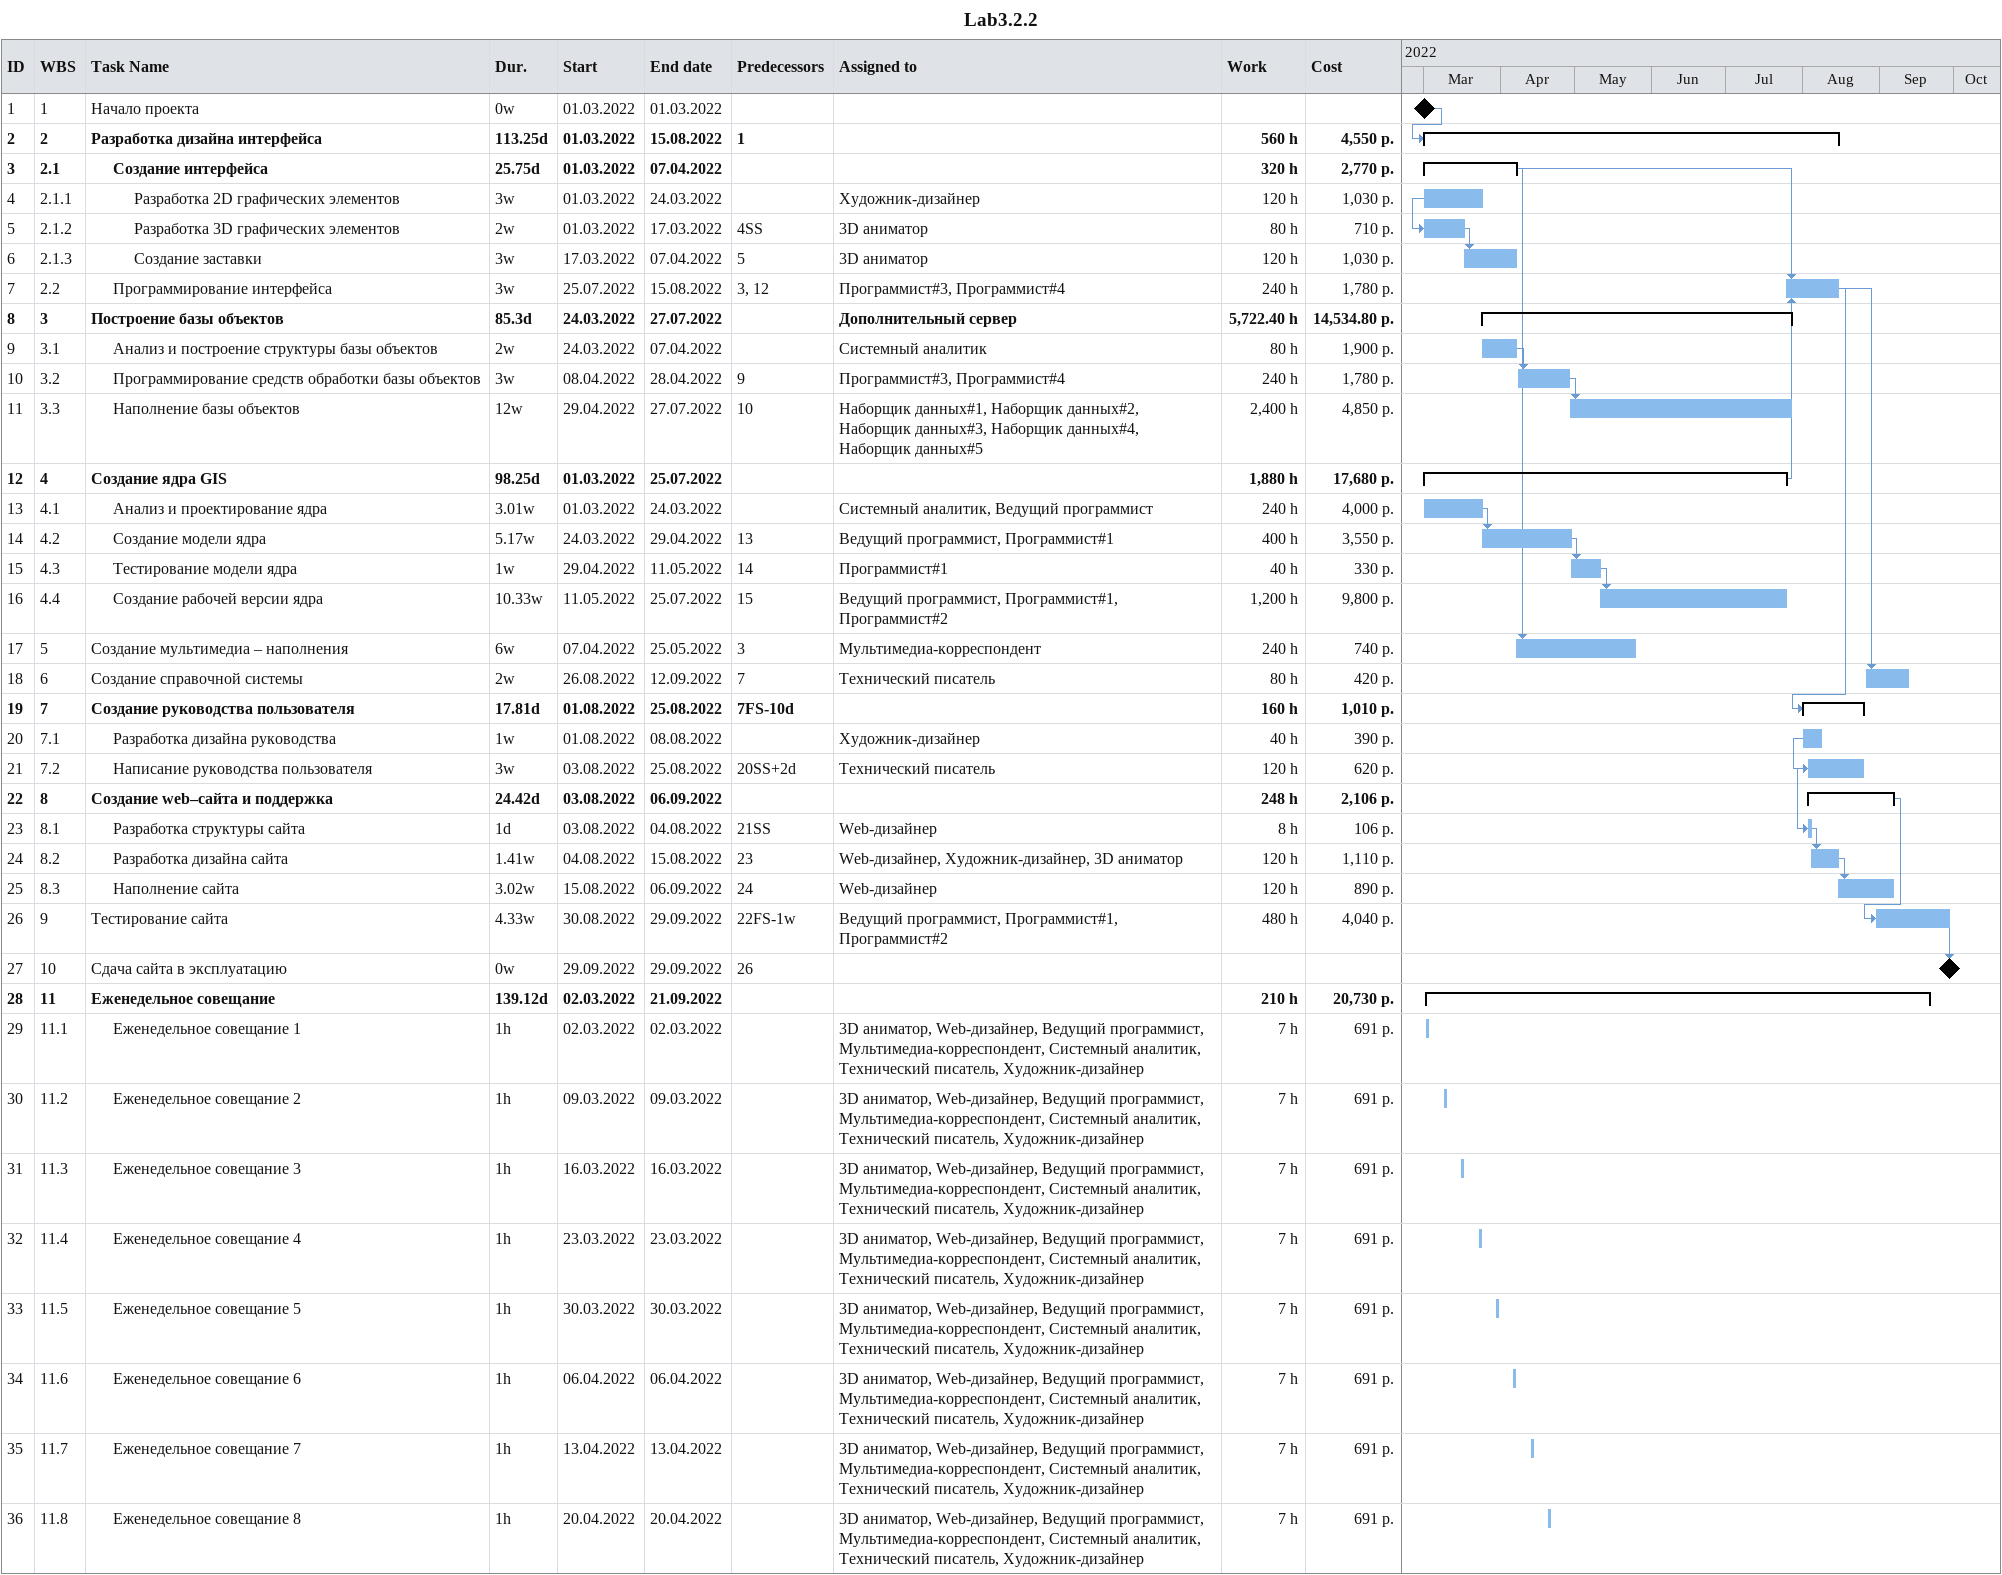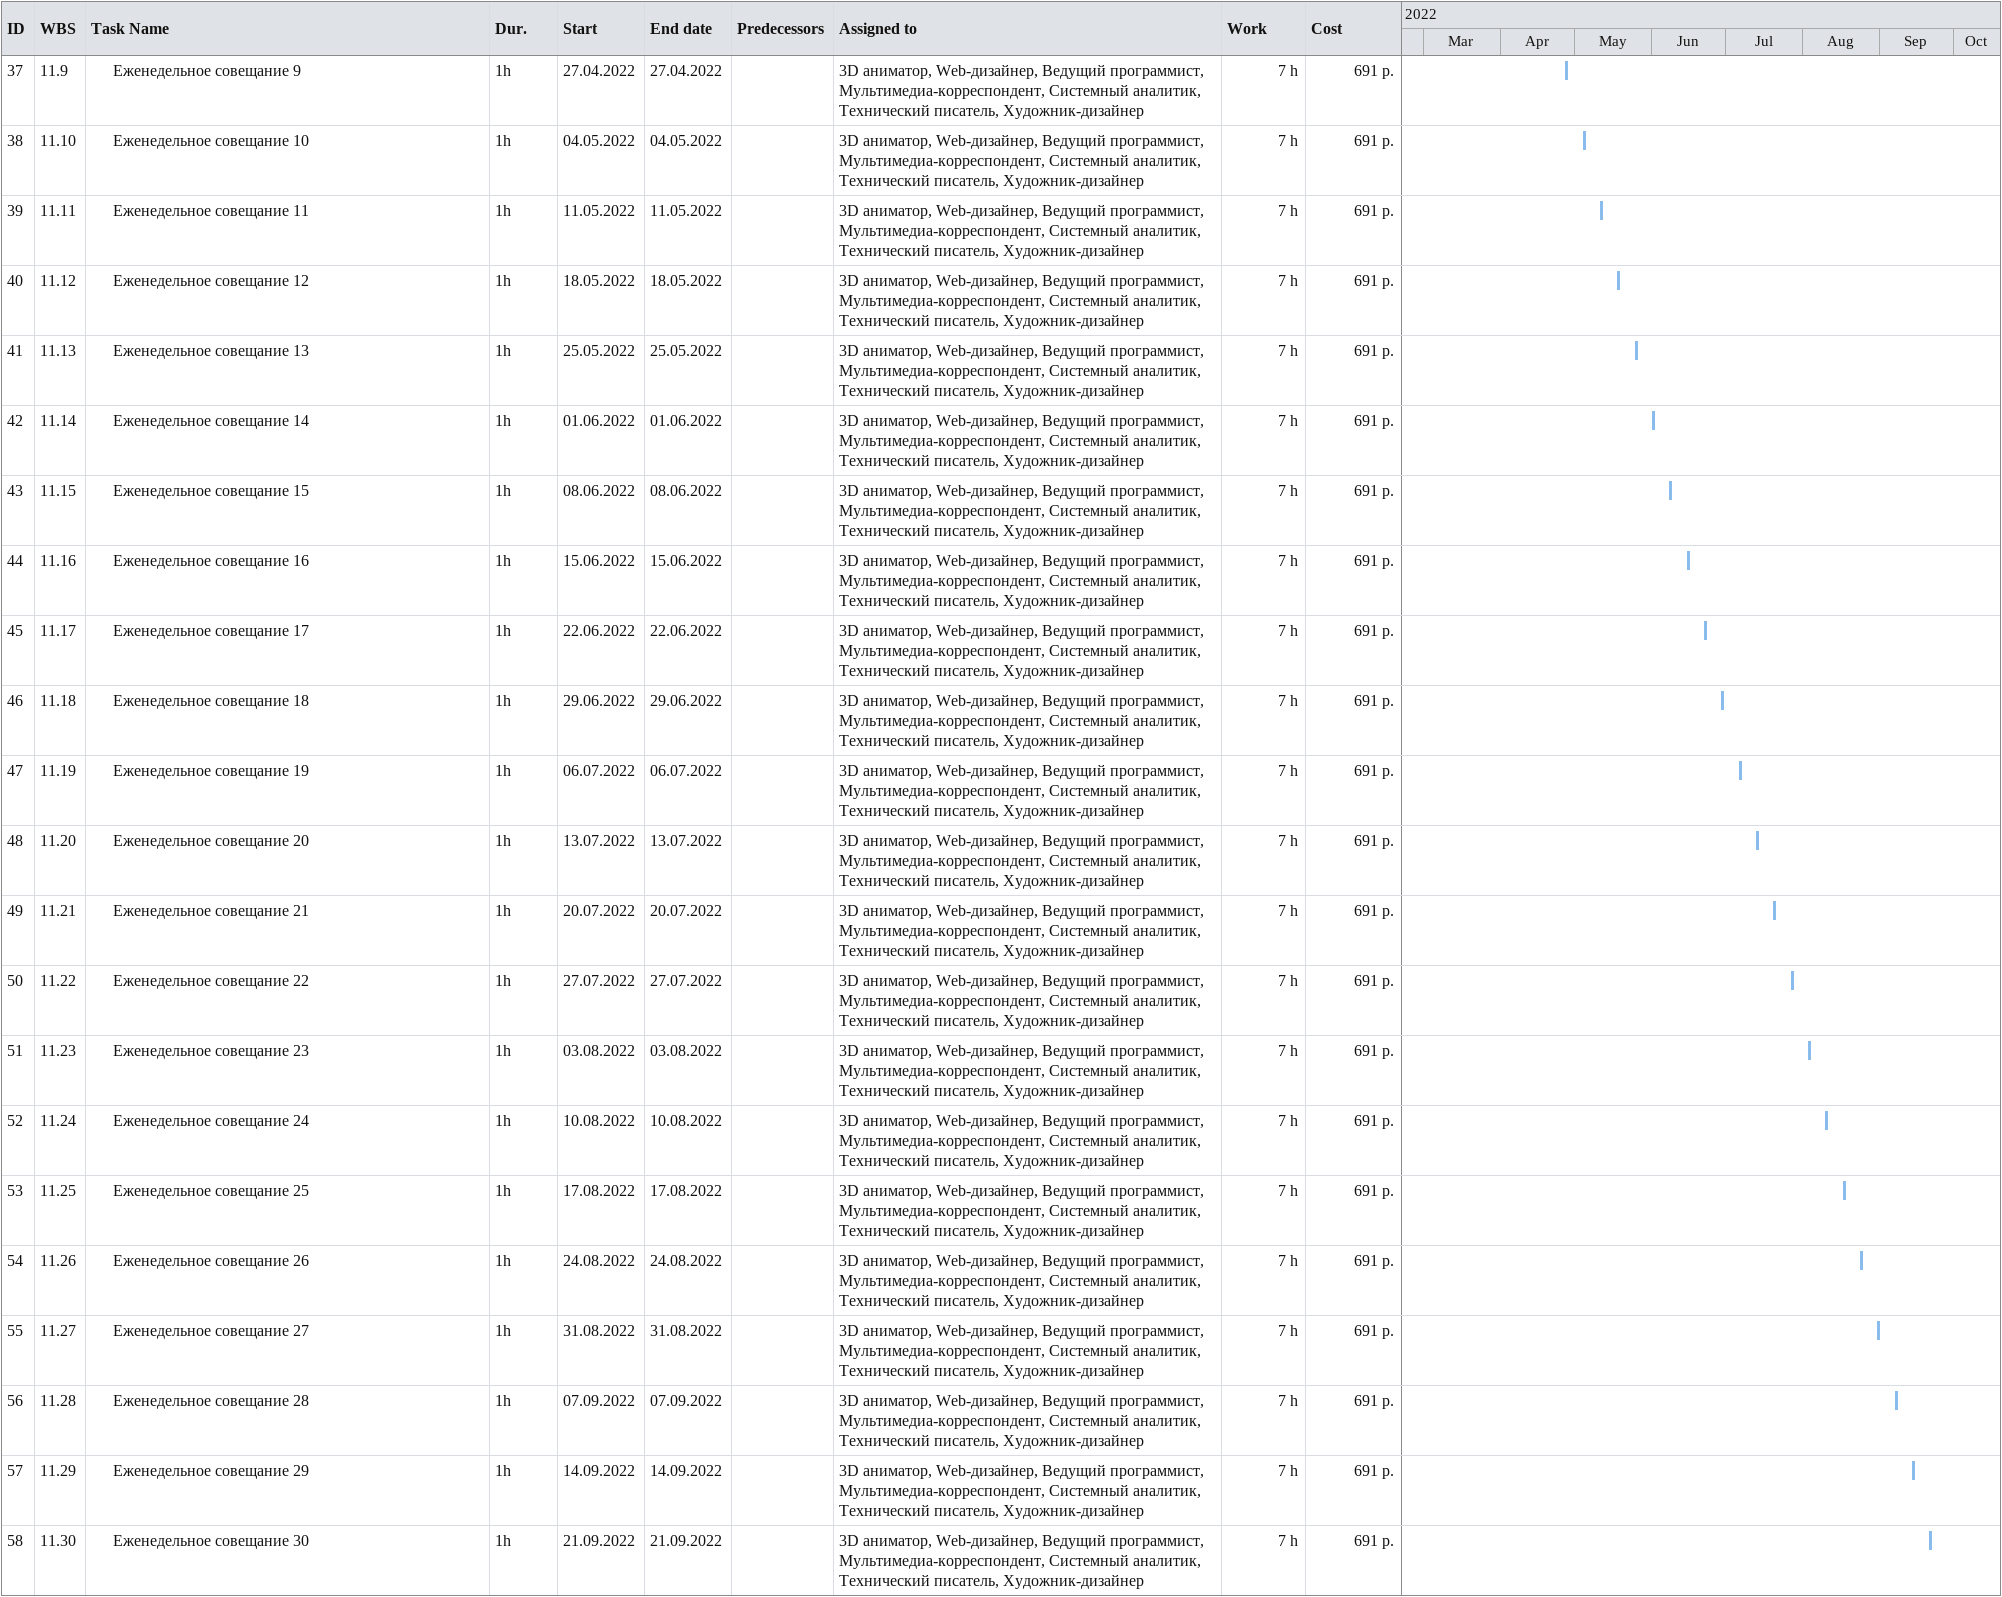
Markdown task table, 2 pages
Lab3.2.2

| ID | WBS | Task | Duration | Start | Finish | Predecessors | Resources | Work (h) | Cost (p.) |
|---|---|---|---|---|---|---|---|---|---|
| 1 | 1 | Начало проекта | 0w | 2022-03-01 | 2022-03-01 |  |  |  |  |
| 2 | 2 | **Разработка дизайна интерфейса** | 113.25d | 2022-03-01 | 2022-08-15 | 1 |  | 560 | 4550 |
| 3 | 2.1 | **Создание интерфейса** | 25.75d | 2022-03-01 | 2022-04-07 |  |  | 320 | 2770 |
| 4 | 2.1.1 | Разработка 2D графических элементов | 3w | 2022-03-01 | 2022-03-24 |  | Художник-дизайнер | 120 | 1030 |
| 5 | 2.1.2 | Разработка 3D графических элементов | 2w | 2022-03-01 | 2022-03-17 | 4SS | 3D аниматор | 80 | 710 |
| 6 | 2.1.3 | Создание заставки | 3w | 2022-03-17 | 2022-04-07 | 5 | 3D аниматор | 120 | 1030 |
| 7 | 2.2 | Программирование интерфейса | 3w | 2022-07-25 | 2022-08-15 | 3, 12 | Программист#3, Программист#4 | 240 | 1780 |
| 8 | 3 | **Построение базы объектов** | 85.3d | 2022-03-24 | 2022-07-27 |  | Дополнительный сервер | 5722.40 | 14534.80 |
| 9 | 3.1 | Анализ и построение структуры базы объектов | 2w | 2022-03-24 | 2022-04-07 |  | Системный аналитик | 80 | 1900 |
| 10 | 3.2 | Программирование средств обработки базы объектов | 3w | 2022-04-08 | 2022-04-28 | 9 | Программист#3, Программист#4 | 240 | 1780 |
| 11 | 3.3 | Наполнение базы объектов | 12w | 2022-04-29 | 2022-07-27 | 10 | Наборщик данных#1, Наборщик данных#2, Наборщик данных#3, Наборщик данных#4, Наборщик данных#5 | 2400 | 4850 |
| 12 | 4 | **Создание ядра GIS** | 98.25d | 2022-03-01 | 2022-07-25 |  |  | 1880 | 17680 |
| 13 | 4.1 | Анализ и проектирование ядра | 3.01w | 2022-03-01 | 2022-03-24 |  | Системный аналитик, Ведущий программист | 240 | 4000 |
| 14 | 4.2 | Создание модели ядра | 5.17w | 2022-03-24 | 2022-04-29 | 13 | Ведущий программист, Программист#1 | 400 | 3550 |
| 15 | 4.3 | Тестирование модели ядра | 1w | 2022-04-29 | 2022-05-11 | 14 | Программист#1 | 40 | 330 |
| 16 | 4.4 | Создание рабочей версии ядра | 10.33w | 2022-05-11 | 2022-07-25 | 15 | Ведущий программист, Программист#1, Программист#2 | 1200 | 9800 |
| 17 | 5 | Создание мультимедиа – наполнения | 6w | 2022-04-07 | 2022-05-25 | 3 | Мультимедиа-корреспондент | 240 | 740 |
| 18 | 6 | Создание справочной системы | 2w | 2022-08-26 | 2022-09-12 | 7 | Технический писатель | 80 | 420 |
| 19 | 7 | **Создание руководства пользователя** | 17.81d | 2022-08-01 | 2022-08-25 | 7FS-10d |  | 160 | 1010 |
| 20 | 7.1 | Разработка дизайна руководства | 1w | 2022-08-01 | 2022-08-08 |  | Художник-дизайнер | 40 | 390 |
| 21 | 7.2 | Написание руководства пользователя | 3w | 2022-08-03 | 2022-08-25 | 20SS+2d | Технический писатель | 120 | 620 |
| 22 | 8 | **Создание web–сайта и поддержка** | 24.42d | 2022-08-03 | 2022-09-06 |  |  | 248 | 2106 |
| 23 | 8.1 | Разработка структуры сайта | 1d | 2022-08-03 | 2022-08-04 | 21SS | Web-дизайнер | 8 | 106 |
| 24 | 8.2 | Разработка дизайна сайта | 1.41w | 2022-08-04 | 2022-08-15 | 23 | Web-дизайнер, Художник-дизайнер, 3D аниматор | 120 | 1110 |
| 25 | 8.3 | Наполнение сайта | 3.02w | 2022-08-15 | 2022-09-06 | 24 | Web-дизайнер | 120 | 890 |
| 26 | 9 | Тестирование сайта | 4.33w | 2022-08-30 | 2022-09-29 | 22FS-1w | Ведущий программист, Программист#1, Программист#2 | 480 | 4040 |
| 27 | 10 | Сдача сайта в эксплуатацию | 0w | 2022-09-29 | 2022-09-29 | 26 |  |  |  |
| 28 | 11 | **Еженедельное совещание** | 139.12d | 2022-03-02 | 2022-09-21 |  |  | 210 | 20730 |
| 29 | 11.1 | Еженедельное совещание 1 | 1h | 2022-03-02 | 2022-03-02 |  | 3D аниматор, Web-дизайнер, Ведущий программист, Мультимедиа-корреспондент, Системный аналитик, Технический писатель, Художник-дизайнер | 7 | 691 |
| 30 | 11.2 | Еженедельное совещание 2 | 1h | 2022-03-09 | 2022-03-09 |  | 3D аниматор, Web-дизайнер, Ведущий программист, Мультимедиа-корреспондент, Системный аналитик, Технический писатель, Художник-дизайнер | 7 | 691 |
| 31 | 11.3 | Еженедельное совещание 3 | 1h | 2022-03-16 | 2022-03-16 |  | 3D аниматор, Web-дизайнер, Ведущий программист, Мультимедиа-корреспондент, Системный аналитик, Технический писатель, Художник-дизайнер | 7 | 691 |
| 32 | 11.4 | Еженедельное совещание 4 | 1h | 2022-03-23 | 2022-03-23 |  | 3D аниматор, Web-дизайнер, Ведущий программист, Мультимедиа-корреспондент, Системный аналитик, Технический писатель, Художник-дизайнер | 7 | 691 |
| 33 | 11.5 | Еженедельное совещание 5 | 1h | 2022-03-30 | 2022-03-30 |  | 3D аниматор, Web-дизайнер, Ведущий программист, Мультимедиа-корреспондент, Системный аналитик, Технический писатель, Художник-дизайнер | 7 | 691 |
| 34 | 11.6 | Еженедельное совещание 6 | 1h | 2022-04-06 | 2022-04-06 |  | 3D аниматор, Web-дизайнер, Ведущий программист, Мультимедиа-корреспондент, Системный аналитик, Технический писатель, Художник-дизайнер | 7 | 691 |
| 35 | 11.7 | Еженедельное совещание 7 | 1h | 2022-04-13 | 2022-04-13 |  | 3D аниматор, Web-дизайнер, Ведущий программист, Мультимедиа-корреспондент, Системный аналитик, Технический писатель, Художник-дизайнер | 7 | 691 |
| 36 | 11.8 | Еженедельное совещание 8 | 1h | 2022-04-20 | 2022-04-20 |  | 3D аниматор, Web-дизайнер, Ведущий программист, Мультимедиа-корреспондент, Системный аналитик, Технический писатель, Художник-дизайнер | 7 | 691 |
| 37 | 11.9 | Еженедельное совещание 9 | 1h | 2022-04-27 | 2022-04-27 |  | 3D аниматор, Web-дизайнер, Ведущий программист, Мультимедиа-корреспондент, Системный аналитик, Технический писатель, Художник-дизайнер | 7 | 691 |
| 38 | 11.10 | Еженедельное совещание 10 | 1h | 2022-05-04 | 2022-05-04 |  | 3D аниматор, Web-дизайнер, Ведущий программист, Мультимедиа-корреспондент, Системный аналитик, Технический писатель, Художник-дизайнер | 7 | 691 |
| 39 | 11.11 | Еженедельное совещание 11 | 1h | 2022-05-11 | 2022-05-11 |  | 3D аниматор, Web-дизайнер, Ведущий программист, Мультимедиа-корреспондент, Системный аналитик, Технический писатель, Художник-дизайнер | 7 | 691 |
| 40 | 11.12 | Еженедельное совещание 12 | 1h | 2022-05-18 | 2022-05-18 |  | 3D аниматор, Web-дизайнер, Ведущий программист, Мультимедиа-корреспондент, Системный аналитик, Технический писатель, Художник-дизайнер | 7 | 691 |
| 41 | 11.13 | Еженедельное совещание 13 | 1h | 2022-05-25 | 2022-05-25 |  | 3D аниматор, Web-дизайнер, Ведущий программист, Мультимедиа-корреспондент, Системный аналитик, Технический писатель, Художник-дизайнер | 7 | 691 |
| 42 | 11.14 | Еженедельное совещание 14 | 1h | 2022-06-01 | 2022-06-01 |  | 3D аниматор, Web-дизайнер, Ведущий программист, Мультимедиа-корреспондент, Системный аналитик, Технический писатель, Художник-дизайнер | 7 | 691 |
| 43 | 11.15 | Еженедельное совещание 15 | 1h | 2022-06-08 | 2022-06-08 |  | 3D аниматор, Web-дизайнер, Ведущий программист, Мультимедиа-корреспондент, Системный аналитик, Технический писатель, Художник-дизайнер | 7 | 691 |
| 44 | 11.16 | Еженедельное совещание 16 | 1h | 2022-06-15 | 2022-06-15 |  | 3D аниматор, Web-дизайнер, Ведущий программист, Мультимедиа-корреспондент, Системный аналитик, Технический писатель, Художник-дизайнер | 7 | 691 |
| 45 | 11.17 | Еженедельное совещание 17 | 1h | 2022-06-22 | 2022-06-22 |  | 3D аниматор, Web-дизайнер, Ведущий программист, Мультимедиа-корреспондент, Системный аналитик, Технический писатель, Художник-дизайнер | 7 | 691 |
| 46 | 11.18 | Еженедельное совещание 18 | 1h | 2022-06-29 | 2022-06-29 |  | 3D аниматор, Web-дизайнер, Ведущий программист, Мультимедиа-корреспондент, Системный аналитик, Технический писатель, Художник-дизайнер | 7 | 691 |
| 47 | 11.19 | Еженедельное совещание 19 | 1h | 2022-07-06 | 2022-07-06 |  | 3D аниматор, Web-дизайнер, Ведущий программист, Мультимедиа-корреспондент, Системный аналитик, Технический писатель, Художник-дизайнер | 7 | 691 |
| 48 | 11.20 | Еженедельное совещание 20 | 1h | 2022-07-13 | 2022-07-13 |  | 3D аниматор, Web-дизайнер, Ведущий программист, Мультимедиа-корреспондент, Системный аналитик, Технический писатель, Художник-дизайнер | 7 | 691 |
| 49 | 11.21 | Еженедельное совещание 21 | 1h | 2022-07-20 | 2022-07-20 |  | 3D аниматор, Web-дизайнер, Ведущий программист, Мультимедиа-корреспондент, Системный аналитик, Технический писатель, Художник-дизайнер | 7 | 691 |
| 50 | 11.22 | Еженедельное совещание 22 | 1h | 2022-07-27 | 2022-07-27 |  | 3D аниматор, Web-дизайнер, Ведущий программист, Мультимедиа-корреспондент, Системный аналитик, Технический писатель, Художник-дизайнер | 7 | 691 |
| 51 | 11.23 | Еженедельное совещание 23 | 1h | 2022-08-03 | 2022-08-03 |  | 3D аниматор, Web-дизайнер, Ведущий программист, Мультимедиа-корреспондент, Системный аналитик, Технический писатель, Художник-дизайнер | 7 | 691 |
| 52 | 11.24 | Еженедельное совещание 24 | 1h | 2022-08-10 | 2022-08-10 |  | 3D аниматор, Web-дизайнер, Ведущий программист, Мультимедиа-корреспондент, Системный аналитик, Технический писатель, Художник-дизайнер | 7 | 691 |
| 53 | 11.25 | Еженедельное совещание 25 | 1h | 2022-08-17 | 2022-08-17 |  | 3D аниматор, Web-дизайнер, Ведущий программист, Мультимедиа-корреспондент, Системный аналитик, Технический писатель, Художник-дизайнер | 7 | 691 |
| 54 | 11.26 | Еженедельное совещание 26 | 1h | 2022-08-24 | 2022-08-24 |  | 3D аниматор, Web-дизайнер, Ведущий программист, Мультимедиа-корреспондент, Системный аналитик, Технический писатель, Художник-дизайнер | 7 | 691 |
| 55 | 11.27 | Еженедельное совещание 27 | 1h | 2022-08-31 | 2022-08-31 |  | 3D аниматор, Web-дизайнер, Ведущий программист, Мультимедиа-корреспондент, Системный аналитик, Технический писатель, Художник-дизайнер | 7 | 691 |
| 56 | 11.28 | Еженедельное совещание 28 | 1h | 2022-09-07 | 2022-09-07 |  | 3D аниматор, Web-дизайнер, Ведущий программист, Мультимедиа-корреспондент, Системный аналитик, Технический писатель, Художник-дизайнер | 7 | 691 |
| 57 | 11.29 | Еженедельное совещание 29 | 1h | 2022-09-14 | 2022-09-14 |  | 3D аниматор, Web-дизайнер, Ведущий программист, Мультимедиа-корреспондент, Системный аналитик, Технический писатель, Художник-дизайнер | 7 | 691 |
| 58 | 11.30 | Еженедельное совещание 30 | 1h | 2022-09-21 | 2022-09-21 |  | 3D аниматор, Web-дизайнер, Ведущий программист, Мультимедиа-корреспондент, Системный аналитик, Технический писатель, Художник-дизайнер | 7 | 691 |
